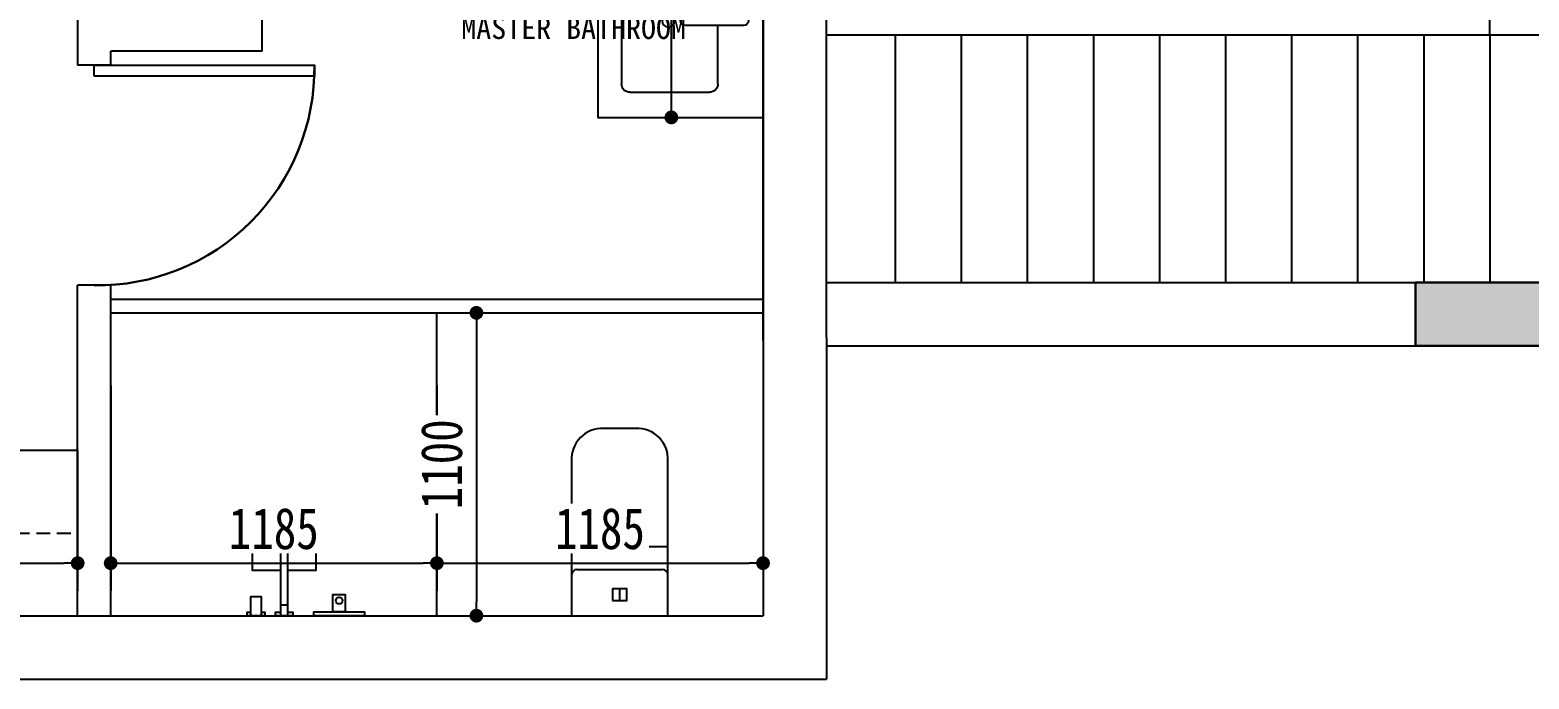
# Model space of a CAD drawing. Header units: millimetres. Extents: x 2919 to 27402, y 1359 to 40342.
# Drawn here: x 12995 to 18441, y 5050 to 7408 of the extents above; entities that cross this region are included whole.
import ezdxf
from ezdxf.enums import TextEntityAlignment as Align

# ---------------------------------------------------------------- set-up
doc = ezdxf.new("R2010")
doc.units = ezdxf.units.MM
doc.linetypes.add('DASHED', pattern=[0.75, 0.5, -0.25])
for name, color, linetype in [('1', 1, 'Continuous'), ('Chen_活动家具', 51, 'Continuous'), ('FF-FURN', 51, 'Continuous')]:
    doc.layers.add(name, color=color, linetype=linetype)
doc.layers.add('填充', color=250, linetype='Continuous', lineweight=30)
doc.styles.add('公众号：设计行', font='simhei.ttf')
doc.styles.add('黑体', font='simhei.ttf', dxfattribs={"width": 0.8})
doc.dimstyles.new('小汪专用平面标注', dxfattribs={"dimtxt": 150, "dimasz": 50, "dimexe": 100, "dimexo": 0, "dimgap": 50, "dimtad": 1, "dimdec": 0, "dimtxsty": '黑体', "dimblk": 'DOT', "dimcen": 50, "dimdle": 100, "dimclrd": 44, "dimclre": 44, "dimclrt": 51, "dimadec": 0, "dimazin": 0, "dimtfac": 1, "dimtdec": 0, "dimtmove": 1, "dimatfit": 3, "dimldrblk": 'DOT', "dimfxl": 0, "dimlwd": -1, "dimarcsym": 0})

# ---------------------------------------------------------------- blocks, each defined once
blk = doc.blocks.new('*U23')
at = {"style": '公众号：设计行'}
for tag, height, p in [('公众号/视频号/抖音/小红书【设计行】', 150, (51239.9, 11840.5)), ('设计行原创', 80, (51239.4, 11686.5))]:
    blk.add_attdef(tag, text='', height=height, dxfattribs=at).set_placement(p, align=Align.CENTER)
blk = doc.blocks.new('sghdjgh')
blk.add_blockref('*U23', (47318.7, -57094.7)).add_auto_attribs({'设计行原创': 'MASTER BATHROOM', '公众号/视频号/抖音/小红书【设计行】': '主卫'})
blk = doc.blocks.new('YLD.Studio-01-78')
at = {"layer": 'Chen_活动家具'}
blk.add_line((37.9, -12.3), (37.9, 12.3), dxfattribs=at)
for points in [[(13.4, 82.5), (13.4, 70.5), (0, 70.5), (0, 134.4), (13.4, 134.4), (13.4, 122.4)], [(163.9, 12.3), (163.9, 115), (383.9, 115), (383.9, -115), (163.9, -115), (163.9, -12.3)], [(13.4, -12.3), (13.4, -32), (0, -32), (0, 32), (13.4, 32), (13.4, 12.3)]]:
    blk.add_lwpolyline(points, dxfattribs=at)
for points in [[(0, 82.5), (68.8, 82.5), (68.8, 122.4), (0, 122.4)], [(0, 12.3), (281.8, 12.3), (281.8, -12.3), (0, -12.3)], [(0, -107.3), (13.6, -107.3), (13.6, -291.4), (0, -291.4)], [(13.6, -177.1), (77.3, -177.1), (77.3, -221.6), (13.6, -221.6)]]:
    blk.add_lwpolyline(points, close=True, dxfattribs=at)
blk.add_circle((54.6, -199.4), 12.1, dxfattribs=at)
blk = doc.blocks.new('fwer0w3w.w.')
at = {"color": 51, "linetype": 'ByBlock'}
for p, q in [((7147868.4, 1409553.7), (7147868.4, 1410013.7)), ((7147898.4, 1410043.7), (7148188.4, 1410043.7)), ((7148218.4, 1410013.7), (7148218.4, 1409801.7)), ((7148311.4, 1409801.7, 0), (7148100.3, 1409801.7, 0)), ((7148311.4, 1409765.7, 0), (7148100.3, 1409765.7, 0)), ((7148218.4, 1409765.7), (7148218.4, 1409553.7)), ((7148188.4, 1409523.7), (7147898.4, 1409523.7))]:
    blk.add_line(p, q, dxfattribs=at)
at = {"color": 55, "linetype": 'ByBlock'}
blk.add_circle((7148038.4, 1409783.7, 0), 22.5, dxfattribs=at)
at = {"color": 51, "linetype": 'ByBlock'}
for centre, radius, start, end in [((7147898.4, 1410013.7), 30, 90, 180), ((7148188.4, 1410013.7), 30, 0, 90), ((7148100.3, 1409783.7, 0), 18, 90, 270), ((7148311.4, 1409783.7, 0), 18, 270, 90), ((7147898.4, 1409553.7), 30, 180, 270), ((7148188.4, 1409553.7), 30, 270, 0)]:
    blk.add_arc(centre, radius, start, end, dxfattribs=at)
blk = doc.blocks.new('YLD.Studio-03-125')
at = {"layer": 'Chen_活动家具'}
for p, q in [((-175, 0), (-175, -561.7)), ((175, 0), (-175, 0)), ((175, -561.7), (175, 0)), ((155.6, -168), (-155.6, -168)), ((-175, -250.6), (175, -250.6)), ((-58.8, -680), (58.8, -680))]:
    blk.add_line(p, q, dxfattribs=at)
at = {"layer": 'Chen_活动家具', "color": 251}
blk.add_line((0, -55.1), (0, -97.9), dxfattribs=at)
blk.add_lwpolyline([(25.8, -55.1), (-25.8, -55.1), (-25.8, -97.9), (25.8, -97.9)], close=True, dxfattribs=at)
at = {"layer": 'Chen_活动家具'}
for centre, radius, start, end in [((-153.8, -146.8), 21.3, 186.3206, 265.1445), ((153.8, -146.8), 21.3, 274.8555, 353.6794), ((-63.6, -568.5), 111.6, 176.5055, 272.4783), ((63.6, -568.5), 111.6, 267.5217, 3.4945)]:
    blk.add_arc(centre, radius, start, end, dxfattribs=at)
blk = doc.blocks.new('shdhj')
at = {"color": 55, "linetype": 'DASHED', "ltscale": 100}
blk.add_line((77392.5, -84602.7), (80242.5, -84602.7), dxfattribs=at)
at = {"layer": 'FF-FURN'}
for points in [[(82132.5, -81492.7), (82132.5, -83092.7), (82732.5, -83092.7), (82732.5, -81492.7)], [(80302.5, -82942.7), (80302.5, -82902.7), (81102.5, -82902.7), (81102.5, -82942.7)], [(80242.5, -84902.7), (80242.5, -84302.7), (80015.5, -84302.7), (80015.5, -84902.7)]]:
    blk.add_lwpolyline(points, close=True, dxfattribs=at)
at = {"layer": '填充', "ltscale": 100}
blk.add_arc((80314.2, -82914.4), 788.5, 269.1559, 0.8441, dxfattribs=at)
at = {"color": 160, "xscale": -1, "rotation": 180}
blk.add_blockref('fwer0w3w.w.', (-7065650, 1327042.4, 0), dxfattribs=at)
at = {"layer": 'Chen_活动家具', "rotation": 180}
blk.add_blockref('YLD.Studio-03-125', (82212, -84902.7), dxfattribs=at)
at = {"layer": 'Chen_活动家具', "color": 31, "rotation": 90.00000000000001}
blk.add_blockref('YLD.Studio-01-78', (80992.9, -84902.7), dxfattribs=at)
blk = doc.blocks.new('sfghdj')
at = {"ltscale": 100}
h = blk.add_hatch(color=256, dxfattribs=at)
h.dxf.hatch_style = 1
h.paths.add_polyline_path([(102001, -83692.7), (103401, -83692.7), (103401, -83922.7), (102001, -83922.7)])
at = {"color": 255}
for p, q in [((99631, -80692.7), (99631, -83922.7)), ((97811, -82852.7), (97811, -81492.7)), ((97141, -82732.7), (97141, -82902.7)), ((97811, -82852.7), (97261, -82852.7)), ((97261, -82902.7), (97261, -82852.7)), ((97261, -82902.7), (97141, -82902.7)), ((97261, -83702.7), (97141, -83702.7)), ((97261, -84902.7), (97261, -83702.7)), ((98446, -84902.7), (98446, -83802.7))]:
    blk.add_line(p, q, dxfattribs=at)
at = {"ltscale": 100}
for p, q in [((99631, -83902.7), (99631, -80702.5)), ((99860.1, -80692.7), (99861, -85132.7)), ((102271, -82792.7), (102271, -82102.7)), ((99860.7, -82792.7), (102271, -82792.7)), ((100111, -82792.7), (100111, -83692.7)), ((100351, -82792.7), (100351, -83692.7)), ((100591, -82792.7), (100591, -83692.7)), ((100831, -82792.7), (100831, -83692.7)), ((101071, -82792.7), (101071, -83692.7)), ((101311, -82792.7), (101311, -83692.7)), ((101551, -82792.7), (101551, -83692.7)), ((101791, -82792.7), (101791, -83692.7)), ((102031, -82792.7), (102031, -83692.7)), ((102271, -82792.7), (103171, -82792.7)), ((102271, -82792.7), (102271, -83692.7)), ((97141, -84902.7), (97141, -83702.7)), ((99860.7, -83692.7), (102001, -83692.7)), ((102001, -83692.7), (102001, -83922.7)), ((97261, -83752.7), (99631, -83752.7)), ((97261, -83802.7), (99631, -83802.7)), ((99631, -83902.7), (99631.8, -83902.7)), ((99631, -83922.7), (99631, -84902.7)), ((99860.7, -83922.7), (103401, -83922.7)), ((99861, -83922.7), (102001, -83922.7)), ((96321, -84902.7), (97831, -84902.7)), ((97831, -84902.7), (99631, -84902.7)), ((93811, -85132.7), (99861, -85132.7))]:
    blk.add_line(p, q, dxfattribs=at)
blk.add_lwpolyline([(102001, -83692.7), (103401, -83692.7), (103401, -83922.7), (102001, -83922.7)], close=True)
at = {"layer": '1', "ltscale": 100}
for p, q in [((103171, -83692.7), (102001, -83692.7)), ((103401, -83922.7), (102001, -83922.7))]:
    blk.add_line(p, q, dxfattribs=at)
blk = doc.blocks.new('_Dot')
at = {"color": 0, "linetype": 'ByBlock', "lineweight": -2}
blk.add_line((-0.5, 0), (-1, 0), dxfattribs=at)
at = {"color": 0, "linetype": 'ByBlock', "const_width": 0.5}
blk.add_lwpolyline([(-0.25, 0, 1), (0.25, 0, 1)], format="xyb", close=True, dxfattribs=at)
blk = doc.blocks.new('*D128')
at = {"color": 44, "lineweight": -2, "transparency": 16777216}
for p, q in [((10318.5, 5880.1), (10318.5, 5370.9)), ((13168.5, 5880.1), (13168.5, 5370.9))]:
    blk.add_line(p, q, dxfattribs=at)
at = {"color": 44, "transparency": 16777216}
blk.add_line((10368.5, 5470.9), (13118.5, 5470.9), dxfattribs=at)
at = {"layer": 'Defpoints', "color": 0, "transparency": 16777216}
for p in [(10318.5, 5880.1), (13168.5, 5880.1), (13168.5, 5470.9)]:
    blk.add_point(p, dxfattribs=at)
at = {"color": 44, "transparency": 16777216, "xscale": 50, "yscale": 50, "zscale": 50, "rotation": 180}
blk.add_blockref('_Dot', (10318.5, 5470.9), dxfattribs=at)
at = {"color": 44, "transparency": 16777216, "xscale": 50, "yscale": 50, "zscale": 50}
blk.add_blockref('_Dot', (13168.5, 5470.9), dxfattribs=at)
at = {"color": 51, "transparency": 16777216, "insert": (11743.5, 5596.7), "char_height": 150, "attachment_point": 5, "style": '黑体', "bg_fill": 3, "box_fill_scale": 1.1, "bg_fill_color": 256, "bg_fill_true_color": 13158600, "bg_fill_transparency": 0}
blk.add_mtext('2850', dxfattribs=at)
blk = doc.blocks.new('*D129')
at = {"color": 44, "lineweight": -2, "transparency": 16777216}
for p, q in [((13288.5, 6116.6), (13288.5, 5370.9)), ((14473.5, 6116.6), (14473.5, 5370.9))]:
    blk.add_line(p, q, dxfattribs=at)
at = {"color": 44, "transparency": 16777216}
blk.add_line((13338.5, 5470.9), (14423.5, 5470.9), dxfattribs=at)
at = {"layer": 'Defpoints', "color": 0, "transparency": 16777216}
for p in [(13288.5, 6116.6), (14473.5, 6116.6), (14473.5, 5470.9)]:
    blk.add_point(p, dxfattribs=at)
at = {"color": 44, "transparency": 16777216, "xscale": 50, "yscale": 50, "zscale": 50, "rotation": 180}
blk.add_blockref('_Dot', (13288.5, 5470.9), dxfattribs=at)
at = {"color": 44, "transparency": 16777216, "xscale": 50, "yscale": 50, "zscale": 50}
blk.add_blockref('_Dot', (14473.5, 5470.9), dxfattribs=at)
at = {"color": 51, "transparency": 16777216, "insert": (13881, 5595.9), "char_height": 150, "attachment_point": 5, "style": '黑体', "bg_fill": 3, "box_fill_scale": 1.1, "bg_fill_color": 256, "bg_fill_true_color": 13158600, "bg_fill_transparency": 0}
blk.add_mtext('1185', dxfattribs=at)
blk = doc.blocks.new('*D130')
at = {"color": 44, "lineweight": -2, "transparency": 16777216}
for p, q in [((14473.5, 6116.6), (14473.5, 5370.9)), ((15658.5, 6021.4), (15658.5, 5370.9))]:
    blk.add_line(p, q, dxfattribs=at)
at = {"color": 44, "transparency": 16777216}
blk.add_line((14523.5, 5470.9), (15608.5, 5470.9), dxfattribs=at)
at = {"layer": 'Defpoints', "color": 0, "transparency": 16777216}
for p in [(14473.5, 6116.6), (15658.5, 6021.4), (15658.5, 5470.9)]:
    blk.add_point(p, dxfattribs=at)
at = {"color": 44, "transparency": 16777216, "xscale": 50, "yscale": 50, "zscale": 50, "rotation": 180}
blk.add_blockref('_Dot', (14473.5, 5470.9), dxfattribs=at)
at = {"color": 44, "transparency": 16777216, "xscale": 50, "yscale": 50, "zscale": 50}
blk.add_blockref('_Dot', (15658.5, 5470.9), dxfattribs=at)
at = {"color": 51, "transparency": 16777216, "insert": (15066, 5595.9), "char_height": 150, "attachment_point": 5, "style": '黑体', "bg_fill": 3, "box_fill_scale": 1.1, "bg_fill_color": 256, "bg_fill_true_color": 13158600, "bg_fill_transparency": 0}
blk.add_mtext('1185', dxfattribs=at)
blk = doc.blocks.new('*D131')
at = {"color": 44, "lineweight": -2, "transparency": 16777216}
for p, q in [((14473.5, 6380.1), (14717.2, 6380.1)), ((14473.5, 5280.1), (14717.2, 5280.1))]:
    blk.add_line(p, q, dxfattribs=at)
at = {"color": 44, "transparency": 16777216}
blk.add_line((14617.2, 6330.1), (14617.2, 5330.1), dxfattribs=at)
at = {"layer": 'Defpoints', "color": 0, "transparency": 16777216}
for p in [(14473.5, 6380.1), (14473.5, 5280.1), (14617.2, 5280.1)]:
    blk.add_point(p, dxfattribs=at)
at = {"color": 44, "transparency": 16777216, "xscale": 50, "yscale": 50, "zscale": 50}
for p, rotation in [((14617.2, 6380.1), 90), ((14617.2, 5280.1), 270)]:
    blk.add_blockref('_Dot', p, dxfattribs=dict(at, rotation=rotation))
at = {"color": 51, "transparency": 16777216, "insert": (14491.3, 5830.1), "char_height": 150, "attachment_point": 5, "rotation": 90, "style": '黑体', "bg_fill": 3, "box_fill_scale": 1.1, "bg_fill_color": 256, "bg_fill_true_color": 13158600, "bg_fill_transparency": 0}
blk.add_mtext('1100', dxfattribs=at)
blk = doc.blocks.new('*D132')
at = {"color": 44, "lineweight": -2, "transparency": 16777216}
for p, q in [((15058.5, 8690.1), (15425.3, 8690.1)), ((15058.5, 7090.1), (15425.3, 7090.1))]:
    blk.add_line(p, q, dxfattribs=at)
at = {"color": 44, "transparency": 16777216}
blk.add_line((15325.3, 7140.1), (15325.3, 8640.1), dxfattribs=at)
at = {"layer": 'Defpoints', "color": 0, "transparency": 16777216}
for p in [(15058.5, 8690.1), (15325.3, 8690.1), (15058.5, 7090.1)]:
    blk.add_point(p, dxfattribs=at)
at = {"color": 44, "transparency": 16777216, "xscale": 50, "yscale": 50, "zscale": 50}
for p, rotation in [((15325.3, 8690.1), 90), ((15325.3, 7090.1), 270)]:
    blk.add_blockref('_Dot', p, dxfattribs=dict(at, rotation=rotation))
at = {"color": 51, "transparency": 16777216, "insert": (15199.5, 7890.1), "char_height": 150, "attachment_point": 5, "rotation": 90, "style": '黑体', "bg_fill": 3, "box_fill_scale": 1.1, "bg_fill_color": 256, "bg_fill_true_color": 13158600, "bg_fill_transparency": 0}
blk.add_mtext('1600', dxfattribs=at)

msp = doc.modelspace()

# ---------------------------------------------------------------- block references
at = {"color": 6}
msp.add_blockref('sghdjgh', (-83587.8, 52783), dxfattribs=at)

# ---------------------------------------------------------------- next in the draw order: block references
msp.add_blockref('shdhj', (-67074.1, 90182.8), dxfattribs=at)

# ---------------------------------------------------------------- next in the draw order: block references
msp.add_blockref('sfghdj', (-83972.5, 90182.8), dxfattribs=at)

# ---------------------------------------------------------------- next in the draw order: dimensions: what is measured, and where the dimension line sits
at = {"color": 250}
dim = msp.add_linear_dim(base=(15325.3, 8690.1), p1=(15058.5, 7090.1), p2=(15058.5, 8690.1), angle=90, dimstyle='小汪专用平面标注', dxfattribs=at)
dim.commit()
dim.dimension.update_dxf_attribs({"geometry": '*D132', "text_midpoint": (15199.5, 7890.1)})
for base, p1, p2, picture, middle in [((14473.5, 5470.9), (13288.5, 6116.6), (14473.5, 6116.6), '*D129', (13881, 5595.9)), ((13168.5, 5470.9), (10318.5, 5880.1), (13168.5, 5880.1), '*D128', (11743.5, 5596.7))]:
    dim = msp.add_linear_dim(base=base, p1=p1, p2=p2, dimstyle='小汪专用平面标注', dxfattribs=at)
    dim.commit()
    dim.dimension.update_dxf_attribs({"geometry": picture, "text_midpoint": middle})

# ---------------------------------------------------------------- next in the draw order: dimensions: what is measured, and where the dimension line sits
dim = msp.add_linear_dim(base=(15658.5, 5470.9), p1=(14473.5, 6116.6), p2=(15658.5, 6021.4), dimstyle='小汪专用平面标注', dxfattribs=at)
dim.commit()
dim.dimension.update_dxf_attribs({"geometry": '*D130', "text_midpoint": (15066, 5595.9)})

# ---------------------------------------------------------------- next in the draw order: dimensions: what is measured, and where the dimension line sits
dim = msp.add_linear_dim(base=(14617.2, 5280.1), p1=(14473.5, 6380.1), p2=(14473.5, 5280.1), angle=90, dimstyle='小汪专用平面标注', dxfattribs=at)
dim.commit()
dim.dimension.update_dxf_attribs({"geometry": '*D131', "text_midpoint": (14491.3, 5830.1)})

doc.saveas('drawing.dxf')
